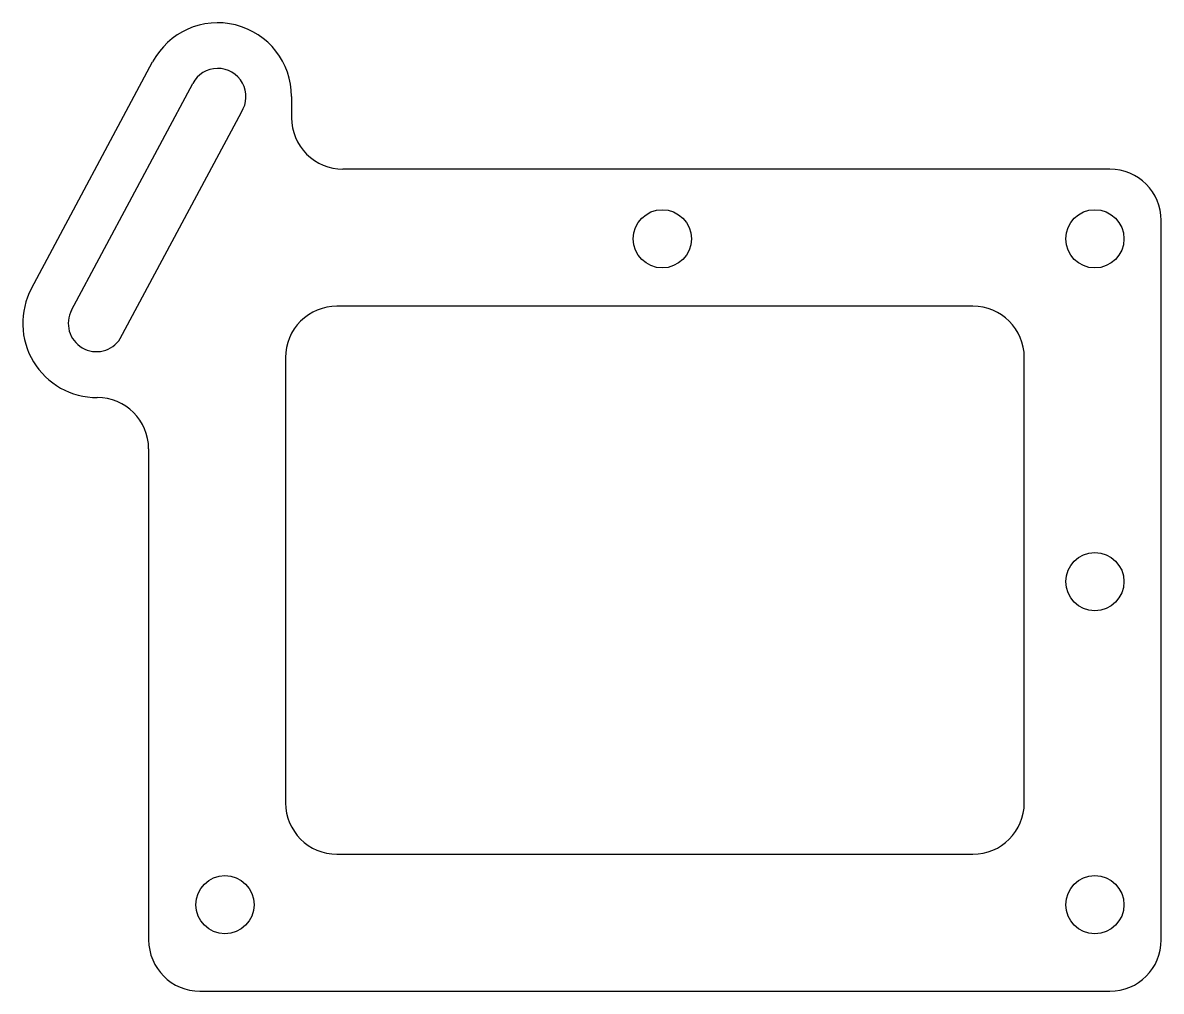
# Model space of a CAD drawing. Header units: millimetres. Extents: x -33.3 to 33.3, y -28.3 to 28.3.
import ezdxf

# ---------------------------------------------------------------- set-up
doc = ezdxf.new("R2010")
doc.units = ezdxf.units.MM
doc.layers.get('0').update_dxf_attribs({"lineweight": 25, "true_color": 0xffffff})
doc.layers.add('thumb-pod', color=7, linetype='Continuous', lineweight=25, true_color=0x000000)

msp = doc.modelspace()

# ---------------------------------------------------------------- linework, layer by layer
for p, q in [((30.252, 19.725), (-14.55, 19.731)), ((33.251, -25.275), (33.251, 16.725)), ((22.252, 11.726), (-14.898, 11.73)), ((-17.899, 8.73), (-17.899, -17.275)), ((25.251, -17.275), (25.251, 8.726)), ((-25.899, 3.395), (-25.899, -25.275)), ((-14.899, -20.275), (22.251, -20.275)), ((-22.899, -28.275), (30.251, -28.275))]:
    msp.add_line(p, q)
for centre in [(4.107, 15.66), (29.374, 15.66), (29.374, -4.358), (-21.44, -23.221), (29.374, -23.221)]:
    msp.add_circle(centre, 1.7)
for centre, radius, start, end in [((-21.861, 23.964), 1.648, 326.89817, 152.50791), ((-14.549, 22.731), 3, 179.99297, 269.99297), ((30.251, 16.725), 3, 0, 89.99297), ((-28.947, 10.717), 1.647, 151.70021, 327.70586), ((-14.899, 8.73), 3, 89.99346, 180), ((22.251, 8.726), 3, 0, 89.99346), ((-28.899, 3.395), 3, 0, 90), ((-14.899, -17.275), 3, 180, 270), ((22.251, -17.275), 3, 270, 0), ((-22.899, -25.275), 3, 180, 270), ((30.251, -25.275), 3, 270, 0)]:
    msp.add_arc(centre, radius, start, end)
at = {"layer": 'thumb-pod'}
for p, q in [((-32.742, 12.76), (-25.668, 25.987)), ((-30.397, 11.498), (-23.323, 24.724)), ((-17.549, 23.964), (-17.549, 22.731)), ((-27.555, 9.837), (-20.48, 23.064))]:
    msp.add_line(p, q, dxfattribs=at)
for centre, radius, start, end in [((-21.861, 23.964), 4.311, 359.99297, 152.00897), ((-28.923, 10.724), 4.329, 151.9363, 270.31624)]:
    msp.add_arc(centre, radius, start, end, dxfattribs=at)

doc.saveas('drawing.dxf')
